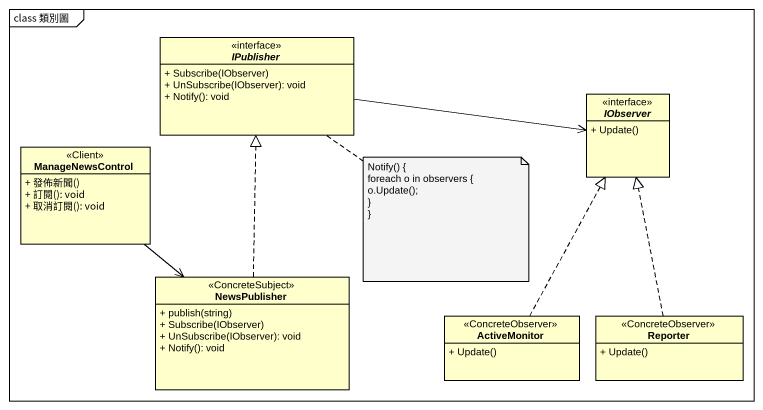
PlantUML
@startuml
mainframe class 類別圖
hide circle
hide empty members
skinparam classAttributeIconSize 0
interface IPublisher {
  + Subscribe(IObserver)
  + UnSubscribe(IObserver): void
  + Notify(): void
}
interface IObserver {
  + Update()
}
class ManageNewsControl <<Client>> {
  + 發佈新聞()
  + 訂閱(): void
  + 取消訂閱(): void
}
class NewsPublisher <<ConcreteSubject>> {
  + publish(string)
  + Subscribe(IObserver)
  + UnSubscribe(IObserver): void
  + Notify(): void
}
class ActiveMonitor <<ConcreteObserver>> {
  + Update()
}
class Reporter <<ConcreteObserver>> {
  + Update()
}
IPublisher -right-> IObserver
ManageNewsControl --> NewsPublisher
NewsPublisher .up.|> IPublisher
ActiveMonitor .up.|> IObserver
Reporter .up.|> IObserver
note bottom of IPublisher
  Notify() {
  foreach o in observers {
  o.Update();
  ~}
  ~}
end note
@enduml
